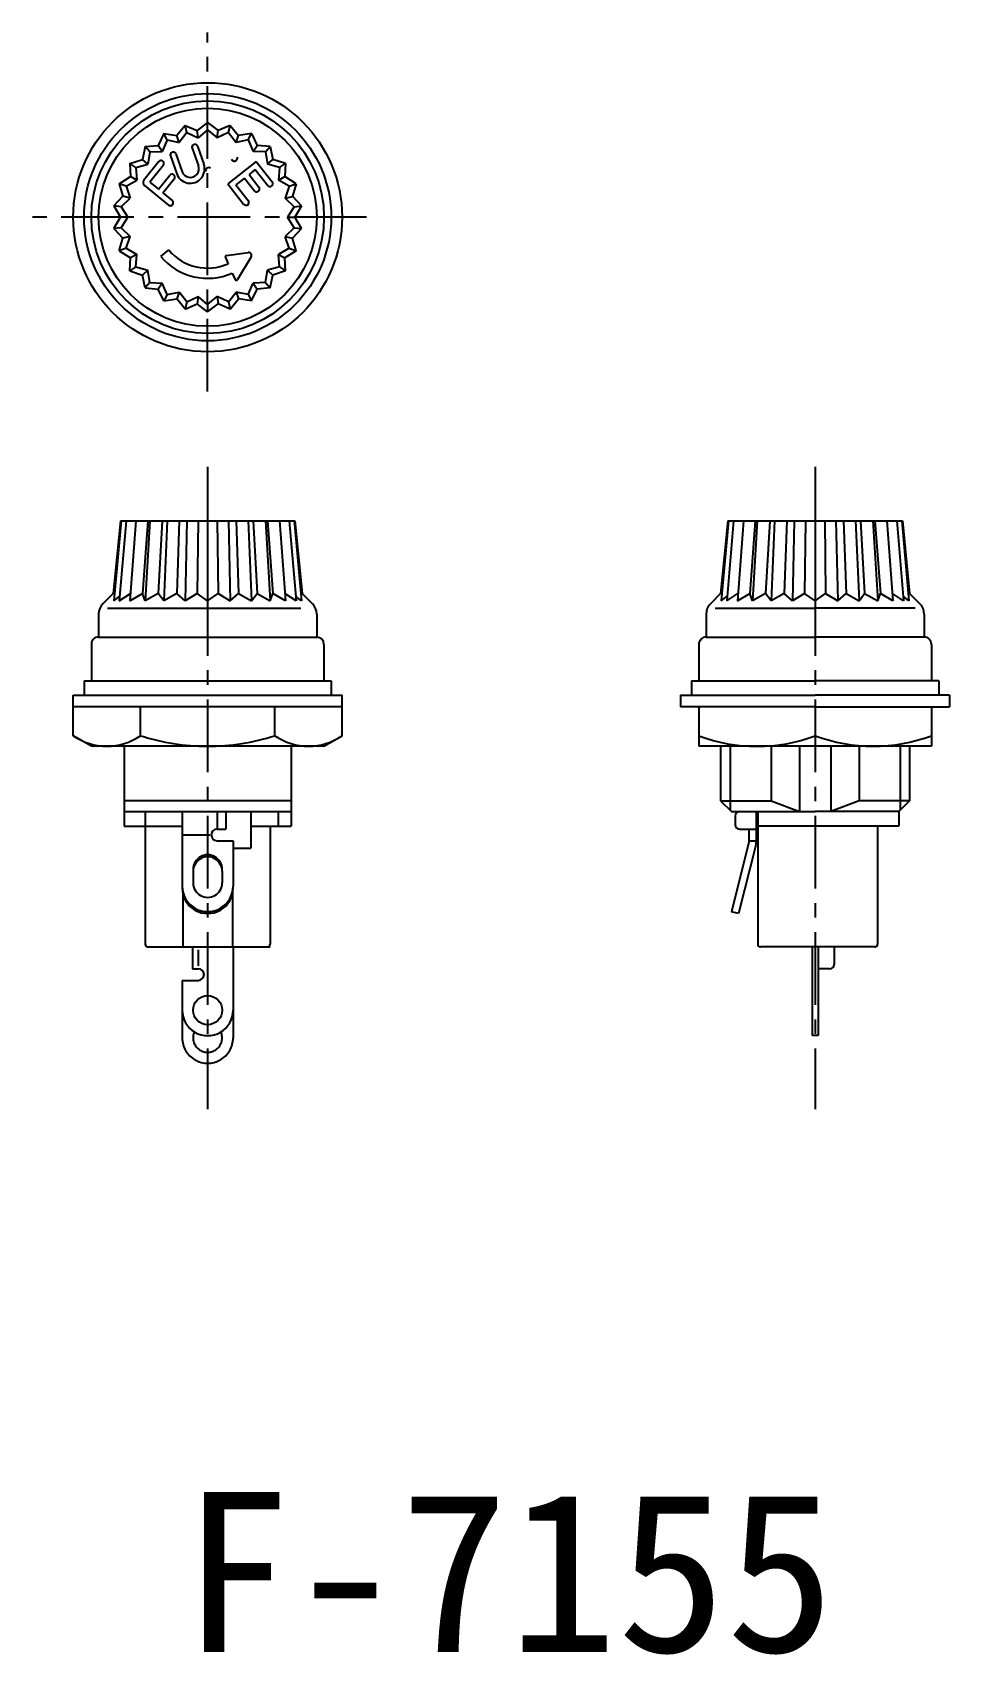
# Model space of a CAD drawing. Units: millimetres on the paper. Extents: x -42 to 21, y -71 to 41.
import ezdxf
from ezdxf.enums import TextEntityAlignment as Align

# ---------------------------------------------------------------- set-up
doc = ezdxf.new("R2010")
doc.units = ezdxf.units.MM
doc.linetypes.add('CHAIN1', pattern=[8, 5, -1, 1, -1])
doc.linetypes.add('USER3', pattern=[9.525, 6.35, -3.175])
for name, color, linetype in [('0-0_0', 3, 'Continuous'), ('0-1_AM_0 プロファイル（中）', 4, 'CHAIN1'), ('0-3_AM_0', 7, 'Continuous')]:
    doc.layers.add(name, color=color, linetype=linetype)
doc.styles.add('ＭＳ ゴシック', font='')
doc.styles.get('ＭＳ ゴシック').set_extended_font_data('MS Gothic')

msp = doc.modelspace()

# ---------------------------------------------------------------- linework, layer by layer
at = {"layer": '0-0_0'}
for p, q in [((-29.645, 34.696), (-30.368, 34.152)), ((-29.645, 34.196), (-29.645, 34.696)), ((-29.645, 34.696), (-28.921, 34.152)), ((-32.665, 33.951), (-33.053, 33.134)), ((-32.433, 33.508), (-32.769, 32.722)), ((-32.433, 33.508), (-31.595, 33.338)), ((-31.2, 34.507), (-31.772, 33.806)), ((-31.595, 33.338), (-31.772, 33.806)), ((-31.08, 34.021), (-31.595, 33.338)), ((-31.08, 34.021), (-31.2, 34.507)), ((-31.2, 34.507), (-30.368, 34.152)), ((-31.08, 34.021), (-30.308, 33.656)), ((-30.307, 33.656), (-30.368, 34.152)), ((-29.645, 34.196), (-30.308, 33.656)), ((-29.645, 34.196), (-28.982, 33.656)), ((-28.982, 33.656), (-28.921, 34.152)), ((-28.209, 34.021), (-28.982, 33.656)), ((-28.089, 34.507), (-28.921, 34.152)), ((-28.209, 34.021), (-28.089, 34.507)), ((-28.209, 34.021), (-27.694, 33.338)), ((-28.089, 34.507), (-27.517, 33.806)), ((-27.694, 33.338), (-27.517, 33.806)), ((-26.856, 33.508), (-27.694, 33.338)), ((-26.624, 33.951), (-27.517, 33.806)), ((-26.856, 33.508), (-26.624, 33.951)), ((-26.856, 33.508), (-26.52, 32.722)), ((-26.624, 33.951), (-26.236, 33.134)), ((-33.955, 33.061), (-34.136, 32.174)), ((-33.955, 33.061), (-33.053, 33.134)), ((-33.623, 32.687), (-33.955, 33.061)), ((-33.623, 32.687), (-33.761, 31.843)), ((-33.623, 32.687), (-32.769, 32.722)), ((-32.769, 32.722), (-33.053, 33.134)), ((-32.205, 32.409), (-31.773, 31.189)), ((-32.205, 32.409), (-31.773, 31.189)), ((-31.828, 32.543), (-31.396, 31.323)), ((-31.828, 32.543), (-31.396, 31.323)), ((-30.716, 32.937), (-30.284, 31.717)), ((-30.716, 32.937), (-30.284, 31.717)), ((-30.339, 33.07), (-29.907, 31.85)), ((-30.339, 33.07), (-29.907, 31.85)), ((-26.52, 32.722), (-26.236, 33.134)), ((-25.666, 32.687), (-26.52, 32.722)), ((-25.334, 33.061), (-26.236, 33.134)), ((-25.666, 32.687), (-25.334, 33.061)), ((-25.666, 32.687), (-25.528, 31.843)), ((-25.334, 33.061), (-25.154, 32.174)), ((-34.994, 31.888), (-34.136, 32.174)), ((-34.994, 31.888), (-34.957, 30.984)), ((-34.583, 31.604), (-34.994, 31.888)), ((-34.582, 31.604), (-33.761, 31.843)), ((-34.582, 31.604), (-34.515, 30.752)), ((-33.761, 31.843), (-34.136, 32.175)), ((-33.002, 32.018), (-34.033, 30.746)), ((-32.691, 31.766), (-33.634, 30.603)), ((-26.296, 32.035), (-28.266, 30.496)), ((-26.365, 31.474), (-26.8, 31.134)), ((-26.365, 31.474), (-25.513, 30.383)), ((-26.296, 32.035), (-25.198, 30.629)), ((-25.528, 31.843), (-25.153, 32.174)), ((-24.707, 31.604), (-25.528, 31.843)), ((-24.295, 31.888), (-25.154, 32.174)), ((-24.707, 31.604), (-24.775, 30.752)), ((-24.707, 31.604), (-24.295, 31.888)), ((-24.295, 31.888), (-24.332, 30.984)), ((-35.722, 30.501), (-34.957, 30.984)), ((-35.722, 30.501), (-35.47, 29.632)), ((-35.255, 30.323), (-35.722, 30.501)), ((-35.255, 30.323), (-34.515, 30.752)), ((-35.255, 30.323), (-34.985, 29.512)), ((-34.515, 30.752), (-34.957, 30.984)), ((-33.994, 30.38), (-32.331, 29.033)), ((-33.634, 30.603), (-33.036, 30.118)), ((-33.036, 30.118), (-32.254, 31.083)), ((-33.036, 30.118), (-32.254, 31.083)), ((-32.725, 29.867), (-31.943, 30.832)), ((-28.266, 30.496), (-27.168, 29.09)), ((-27.115, 30.887), (-27.705, 30.427)), ((-27.115, 30.887), (-27.705, 30.427)), ((-27.705, 30.427), (-26.853, 29.336)), ((-27.115, 30.887), (-26.43, 30.011)), ((-26.8, 31.134), (-26.115, 30.257)), ((-24.775, 30.752), (-24.332, 30.984)), ((-24.034, 30.323), (-24.775, 30.752)), ((-23.567, 30.501), (-24.332, 30.984)), ((-24.034, 30.323), (-24.304, 29.512)), ((-24.035, 30.323), (-23.567, 30.501)), ((-23.567, 30.501), (-23.819, 29.632)), ((-36.097, 28.979), (-35.47, 29.632)), ((-35.601, 28.919), (-34.985, 29.512)), ((-34.985, 29.512), (-35.47, 29.632)), ((-32.725, 29.867), (-32.079, 29.344)), ((-32.725, 29.867), (-32.079, 29.344)), ((-24.304, 29.512), (-23.819, 29.631)), ((-23.688, 28.919), (-24.304, 29.512)), ((-23.192, 28.979), (-23.819, 29.632)), ((-36.097, 28.979), (-35.645, 28.196)), ((-35.601, 28.919), (-36.097, 28.979)), ((-36.097, 27.412), (-35.645, 28.196)), ((-35.145, 28.196), (-35.645, 28.196)), ((-35.601, 28.919), (-35.145, 28.196)), ((-35.601, 27.472), (-35.145, 28.196)), ((-23.688, 28.919), (-24.145, 28.196)), ((-23.688, 27.473), (-24.145, 28.196)), ((-24.145, 28.196), (-23.645, 28.196)), ((-23.688, 28.919), (-23.192, 28.979)), ((-23.192, 28.979), (-23.645, 28.196)), ((-23.192, 27.412), (-23.645, 28.196)), ((-35.601, 27.472), (-36.097, 27.412)), ((-36.097, 27.412), (-35.47, 26.76)), ((-35.601, 27.472), (-34.985, 26.879)), ((-34.985, 26.879), (-35.47, 26.76)), ((-35.255, 26.068), (-34.985, 26.879)), ((-23.688, 27.472), (-24.304, 26.879)), ((-24.034, 26.068), (-24.304, 26.879)), ((-24.304, 26.879), (-23.819, 26.76)), ((-23.192, 27.412), (-23.819, 26.76)), ((-23.688, 27.472), (-23.192, 27.412)), ((-35.722, 25.891), (-35.47, 26.76)), ((-35.255, 26.068), (-35.722, 25.891)), ((-35.722, 25.891), (-34.957, 25.407)), ((-35.255, 26.068), (-34.515, 25.64)), ((-32.863, 25.495), (-32.326, 25.946)), ((-28.346, 25.566), (-26.855, 25.769)), ((-24.035, 26.068), (-24.775, 25.64)), ((-23.567, 25.891), (-24.332, 25.407)), ((-24.034, 26.068), (-23.567, 25.891)), ((-23.567, 25.891), (-23.819, 26.76)), ((-34.994, 24.503), (-34.957, 25.407)), ((-34.582, 24.787), (-34.994, 24.503)), ((-34.515, 25.64), (-34.957, 25.407)), ((-34.582, 24.787), (-34.515, 25.64)), ((-34.582, 24.787), (-33.761, 24.549)), ((-33.761, 24.549), (-34.136, 24.217)), ((-33.623, 23.705), (-33.761, 24.549)), ((-28.424, 25.427), (-28.232, 24.993)), ((-28.424, 25.427), (-28.232, 24.993)), ((-26.656, 25.469), (-27.581, 23.908)), ((-25.666, 23.705), (-25.528, 24.549)), ((-24.707, 24.787), (-25.528, 24.549)), ((-25.528, 24.548), (-25.154, 24.217)), ((-24.707, 24.787), (-24.775, 25.64)), ((-24.775, 25.64), (-24.332, 25.407)), ((-24.707, 24.787), (-24.295, 24.503)), ((-24.295, 24.503), (-24.332, 25.407)), ((-34.994, 24.503), (-34.136, 24.217)), ((-33.955, 23.33), (-34.136, 24.217)), ((-33.623, 23.705), (-33.955, 23.33)), ((-33.623, 23.705), (-32.769, 23.669)), ((-32.769, 23.669), (-33.053, 23.258)), ((-32.433, 22.883), (-32.769, 23.669)), ((-27.95, 24.353), (-27.759, 23.919)), ((-27.95, 24.353), (-27.759, 23.919)), ((-26.856, 22.883), (-26.52, 23.669)), ((-25.666, 23.705), (-26.52, 23.669)), ((-26.52, 23.669), (-26.236, 23.258)), ((-25.666, 23.705), (-25.334, 23.33)), ((-25.334, 23.33), (-25.153, 24.217)), ((-24.295, 24.503), (-25.154, 24.217)), ((-33.955, 23.33), (-33.053, 23.258)), ((-32.665, 22.44), (-33.053, 23.258)), ((-32.433, 22.883), (-32.665, 22.44)), ((-32.665, 22.44), (-31.772, 22.586)), ((-32.433, 22.883), (-31.595, 23.053)), ((-31.595, 23.053), (-31.772, 22.586)), ((-31.2, 21.885), (-31.772, 22.586)), ((-31.08, 22.37), (-31.595, 23.053)), ((-31.08, 22.37), (-31.2, 21.885)), ((-31.08, 22.37), (-30.308, 22.736)), ((-30.308, 22.736), (-30.368, 22.239)), ((-29.645, 22.196), (-30.307, 22.736)), ((-29.645, 22.196), (-28.982, 22.736)), ((-28.209, 22.37), (-28.982, 22.736)), ((-28.982, 22.736), (-28.921, 22.239)), ((-28.209, 22.37), (-27.694, 23.053)), ((-28.209, 22.37), (-28.089, 21.885)), ((-28.089, 21.885), (-27.517, 22.586)), ((-27.694, 23.053), (-27.517, 22.586)), ((-26.856, 22.883), (-27.694, 23.053)), ((-26.624, 22.44), (-27.517, 22.586)), ((-26.856, 22.883), (-26.624, 22.44)), ((-26.624, 22.44), (-26.236, 23.258)), ((-25.334, 23.33), (-26.236, 23.258)), ((-31.2, 21.885), (-30.368, 22.239)), ((-29.645, 21.696), (-30.368, 22.239)), ((-29.645, 21.696), (-28.921, 22.239)), ((-29.645, 22.196), (-29.645, 21.696)), ((-28.089, 21.885), (-28.921, 22.239)), ((-35.645, 7.328), (-36.145, 2.328)), ((-35.601, 7.328), (-36.097, 1.828)), ((-35.255, 7.328), (-35.722, 1.828)), ((-35.645, 7.328), (-23.645, 7.328)), ((-34.582, 7.328), (-34.994, 1.828)), ((-33.761, 7.328), (-34.136, 2.328)), ((-33.623, 7.328), (-33.955, 1.828)), ((-32.769, 7.328), (-33.053, 2.328)), ((-32.433, 7.328), (-32.665, 1.828)), ((-31.595, 7.328), (-31.772, 2.328)), ((-31.08, 7.328), (-31.2, 1.828)), ((-30.307, 7.328), (-30.368, 2.328)), ((-29.645, 7.328), (-29.645, 1.828)), ((-28.982, 7.328), (-28.921, 2.328)), ((-28.209, 7.328), (-28.089, 1.828)), ((-27.694, 7.328), (-27.517, 2.328)), ((-26.856, 7.328), (-26.624, 1.828)), ((-26.52, 7.328), (-26.236, 2.328)), ((-25.666, 7.328), (-25.334, 1.828)), ((-25.528, 7.328), (-25.154, 2.328)), ((-24.707, 7.328), (-24.295, 1.828)), ((-24.035, 7.328), (-23.567, 1.828)), ((-23.688, 7.328), (-23.192, 1.828)), ((-23.645, 7.328), (-23.145, 2.328)), ((6.146, 7.328), (5.646, 2.328)), ((6.19, 7.328), (5.693, 1.828)), ((6.536, 7.328), (6.068, 1.828)), ((6.146, 7.328), (18.146, 7.328)), ((7.208, 7.328), (6.797, 1.828)), ((8.029, 7.328), (7.655, 2.328)), ((8.167, 7.328), (7.836, 1.828)), ((9.022, 7.328), (8.738, 2.328)), ((9.358, 7.328), (9.125, 1.828)), ((10.196, 7.328), (10.018, 2.328)), ((10.71, 7.328), (10.59, 1.828)), ((11.483, 7.328), (11.423, 2.328)), ((12.146, 7.328), (12.146, 1.828)), ((12.809, 7.328), (12.869, 2.328)), ((13.582, 7.328), (13.702, 1.828)), ((14.096, 7.328), (14.274, 2.328)), ((14.934, 7.328), (15.167, 1.828)), ((15.27, 7.328), (15.554, 2.328)), ((16.125, 7.328), (16.456, 1.828)), ((16.263, 7.328), (16.637, 2.328)), ((17.084, 7.328), (17.495, 1.828)), ((17.756, 7.328), (18.224, 1.828)), ((18.102, 7.328), (18.599, 1.828)), ((18.146, 7.328), (18.646, 2.328)), ((-36.145, 2.328), (-36.852, 1.621)), ((-35.722, 1.828), (-34.957, 2.329)), ((-34.994, 1.828), (-34.136, 2.328)), ((-33.955, 1.828), (-34.136, 2.328)), ((-33.053, 2.328), (-33.955, 1.828)), ((-32.665, 1.828), (-33.053, 2.328)), ((-31.772, 2.328), (-32.665, 1.828)), ((-31.2, 1.828), (-31.772, 2.328)), ((-30.368, 2.328), (-31.2, 1.828)), ((-29.645, 1.828), (-30.368, 2.328)), ((-29.645, 1.828), (-28.921, 2.328)), ((-28.921, 2.328), (-28.089, 1.828)), ((-28.089, 1.828), (-27.517, 2.328)), ((-27.517, 2.328), (-26.624, 1.828)), ((-26.624, 1.828), (-26.236, 2.328)), ((-26.236, 2.328), (-25.334, 1.828)), ((-25.334, 1.828), (-25.153, 2.328)), ((-24.295, 1.828), (-25.153, 2.328)), ((-23.567, 1.828), (-24.333, 2.329)), ((-23.144, 2.328), (-22.437, 1.621)), ((5.646, 2.328), (4.939, 1.621)), ((6.068, 1.828), (6.834, 2.329)), ((6.797, 1.828), (7.655, 2.328)), ((7.836, 1.828), (7.655, 2.328)), ((8.738, 2.328), (7.836, 1.828)), ((9.125, 1.828), (8.738, 2.328)), ((10.018, 2.328), (9.125, 1.828)), ((10.59, 1.828), (10.018, 2.328)), ((11.423, 2.328), (10.59, 1.828)), ((12.146, 1.828), (11.423, 2.328)), ((12.146, 1.828), (12.869, 2.328)), ((12.869, 2.328), (13.701, 1.828)), ((13.702, 1.828), (14.274, 2.328)), ((14.274, 2.328), (15.167, 1.828)), ((15.167, 1.828), (15.554, 2.328)), ((15.554, 2.328), (16.456, 1.828)), ((16.456, 1.828), (16.637, 2.328)), ((17.495, 1.828), (16.637, 2.328)), ((18.224, 1.828), (17.458, 2.329)), ((18.646, 2.328), (19.353, 1.621)), ((-36.53, 1.328), (-23.224, 1.328)), ((-36.097, 1.828), (-35.695, 2.149)), ((-23.192, 1.828), (-23.594, 2.149)), ((5.261, 1.328), (12.146, 1.328)), ((5.693, 1.828), (6.096, 2.149)), ((19.031, 1.328), (12.146, 1.328)), ((18.599, 1.828), (18.196, 2.149)), ((-37.145, 0.914), (-37.145, -0.672)), ((-22.145, 0.914), (-22.145, -0.672)), ((4.646, 0.914), (4.646, -0.672)), ((19.646, 0.914), (19.646, -0.672)), ((-37.145, -0.672), (-22.145, -0.672)), ((4.646, -0.672), (12.146, -0.672)), ((19.646, -0.672), (12.146, -0.672)), ((-37.645, -1.172), (-37.645, -3.672)), ((-21.645, -1.172), (-21.645, -3.672)), ((4.146, -1.172), (4.146, -3.672)), ((20.146, -1.172), (20.146, -3.672)), ((-38.145, -3.672), (-21.145, -3.672)), ((-38.145, -3.672), (-38.145, -4.672)), ((-21.145, -3.672), (-21.145, -4.672)), ((3.646, -3.672), (12.146, -3.672)), ((3.646, -3.672), (3.646, -4.672)), ((20.646, -3.672), (12.146, -3.672)), ((20.646, -3.672), (20.646, -4.672)), ((-38.895, -5.472), (-38.895, -4.672)), ((-38.895, -4.672), (-20.395, -4.672)), ((-20.395, -5.472), (-38.895, -5.472)), ((-38.895, -7.45), (-38.895, -5.472)), ((-34.269, -7.45), (-34.269, -5.472)), ((-25.02, -7.45), (-25.02, -5.472)), ((-20.395, -5.472), (-20.395, -4.672)), ((-20.395, -7.45), (-20.395, -5.472)), ((2.896, -4.672), (12.146, -4.672)), ((2.896, -4.672), (2.896, -5.472)), ((12.146, -5.472), (2.896, -5.472)), ((4.146, -5.472), (4.146, -8.172)), ((21.396, -4.672), (12.146, -4.672)), ((12.146, -5.472), (12.146, -7.45)), ((12.146, -5.472), (21.396, -5.472)), ((20.146, -5.472), (20.146, -8.172)), ((21.396, -4.672), (21.396, -5.472)), ((-37.645, -8.172), (-38.895, -7.45)), ((-21.645, -8.172), (-20.395, -7.45)), ((-21.645, -8.172), (-37.645, -8.172)), ((-35.395, -8.172), (-35.395, -13.672)), ((-23.895, -8.172), (-23.895, -13.672)), ((20.146, -8.172), (4.146, -8.172)), ((5.646, -8.172), (5.646, -11.922)), ((6.296, -8.172), (6.296, -12.572)), ((9.115, -8.172), (9.115, -11.922)), ((11.069, -8.172), (11.069, -12.672)), ((13.223, -8.172), (13.223, -12.672)), ((15.177, -8.172), (15.177, -11.922)), ((17.996, -8.172), (17.996, -12.572)), ((18.646, -8.172), (18.646, -11.922)), ((-23.895, -11.922), (-35.395, -11.922)), ((5.646, -11.922), (6.396, -12.672)), ((5.646, -11.922), (9.115, -11.922)), ((9.115, -11.922), (11.069, -12.672)), ((15.177, -11.922), (13.223, -12.672)), ((18.646, -11.922), (15.177, -11.922)), ((18.646, -11.922), (17.896, -12.672)), ((-35.395, -12.672), (-23.895, -12.672)), ((-33.945, -12.672), (-33.945, -21.772)), ((-31.395, -12.672), (-31.395, -17.794)), ((-28.395, -12.672), (-28.395, -13.872)), ((-26.665, -12.672), (-26.665, -15.172)), ((-24.802, -12.672), (-24.802, -13.672)), ((6.396, -12.672), (12.146, -12.672)), ((6.646, -12.972), (6.646, -13.572)), ((8.096, -12.672), (8.096, -14.772)), ((8.196, -12.672), (8.196, -21.772)), ((17.896, -12.672), (12.146, -12.672)), ((17.896, -12.672), (17.896, -13.672)), ((-35.395, -13.672), (-31.395, -13.672)), ((-31.319, -14.272), (-29.493, -14.272)), ((-26.665, -13.672), (-23.895, -13.672)), ((-25.345, -13.672), (-25.345, -21.772)), ((6.946, -13.872), (8.096, -13.872)), ((7.596, -13.872), (7.596, -14.772)), ((17.896, -13.672), (8.196, -13.672)), ((16.446, -13.672), (16.446, -21.772)), ((-28.995, -14.672), (-27.895, -14.672)), ((-27.895, -14.672), (-27.895, -17.794)), ((-27.895, -15.172), (-26.665, -15.172)), ((7.596, -14.772), (6.396, -19.555)), ((8.081, -14.894), (6.881, -19.677)), ((7.596, -14.672), (8.096, -14.672)), ((-30.645, -16.775), (-30.645, -17.569)), ((-28.645, -16.775), (-28.645, -17.569)), ((-31.344, -18.24), (-31.344, -21.972)), ((-27.945, -18.24), (-27.945, -21.972)), ((6.881, -19.677), (6.396, -19.555)), ((-33.745, -21.972), (-25.345, -21.972)), ((-30.695, -21.972), (-30.695, -23.472)), ((-30.295, -22.182), (-30.295, -23.283)), ((-27.895, -21.972), (-27.895, -26.322)), ((11.946, -21.972), (8.396, -21.972)), ((11.946, -21.972), (11.946, -28.072)), ((16.246, -21.972), (11.946, -21.972)), ((12.346, -21.972), (12.346, -28.072)), ((13.446, -21.972), (13.446, -23.172)), ((-31.395, -24.272), (-30.295, -24.272)), ((-31.395, -24.272), (-31.395, -26.322)), ((-30.695, -23.472), (-30.295, -23.472)), ((13.146, -23.472), (12.346, -23.472)), ((12.346, -28.072), (11.946, -28.072))]:
    msp.add_line(p, q, dxfattribs=at)
at = {"layer": '0-0_0', "linetype": 'USER3'}
for p, q in [((-31.395, -26.322), (-31.395, -28.222)), ((-27.895, -26.322), (-27.895, -28.222))]:
    msp.add_line(p, q, dxfattribs=at)
at = {"layer": '0-0_0'}
for points in [[(-32.433, 33.508), (-32.665, 33.951), (-31.772, 33.806)], [(-28.995, -12.672), (-28.995, -13.872), (-28.395, -13.872)]]:
    msp.add_lwpolyline(points, dxfattribs=at)
for centre, radius in [((-29.645, 28.196), 9.25), ((-29.645, 28.196), 8.5), ((-29.645, 28.196), 8), ((-29.645, 28.196), 7.5), ((-29.645, -26.322), 1)]:
    msp.add_circle(centre, radius, dxfattribs=at)
for centre, radius, start, end in [((-32.017, 32.476), 0.2, 19.5, 199.5), ((-32.017, 32.476), 0.2, 19.5, 199.5), ((-30.527, 33.004), 0.2, 19.5, 199.5), ((-30.527, 33.004), 0.2, 19.5, 199.5), ((-32.847, 31.892), 0.2, 321, 140.99999), ((-32.847, 31.892), 0.2, 321, 140.99999), ((-30.84, 31.52), 0.99, 199.49999, 19.5), ((-30.84, 31.52), 0.99, 199.49999, 19.5), ((-30.84, 31.52), 0.59, 199.49999, 19.5), ((-30.84, 31.52), 0.59, 199.49999, 19.5), ((-29.581, 31.405), 0.202, 49.26201, 200.80252), ((-29.581, 31.405), 0.202, 6.97138, 7.19744), ((-27.813, 32.262), 0.211, 200.41904, 20.20676), ((-27.813, 32.262), 0.211, 222.34947, 20.20493), ((-33.83, 30.582), 0.26, 140.99998, 230.99998), ((-33.83, 30.582), 0.26, 140.99998, 230.99998), ((-32.099, 30.958), 0.2, 321, 140.99999), ((-32.099, 30.958), 0.2, 321, 140.99999), ((-26.273, 30.134), 0.2, 218, 38), ((-26.273, 30.134), 0.2, 218, 38), ((-25.355, 30.506), 0.2, 218, 38), ((-25.355, 30.506), 0.2, 218, 38), ((-32.205, 29.189), 0.2, 231.00001, 51), ((-32.205, 29.188), 0.2, 231.00001, 51), ((-27.01, 29.213), 0.2, 218, 38), ((-27.01, 29.213), 0.2, 218, 38), ((-29.645, 28.196), 3.5, 220, 293.79664), ((-29.645, 28.196), 3.5, 220, 293.79664), ((-26.828, 25.571), 0.2, 329.33551, 97.75025), ((-26.828, 25.571), 0.2, 329.33551, 97.75025), ((-29.645, 28.196), 4.2, 220, 293.79664), ((-28.332, 25.467), 0.1, 97.75025, 203.79664), ((-28.332, 25.467), 0.1, 97.75025, 203.79664), ((-27.667, 23.959), 0.1, 203.79665, 329.33717), ((-27.667, 23.959), 0.1, 203.79665, 329.98809), ((-36.145, 0.914), 1, 135, 180.00001), ((-23.145, 0.914), 1, 359.99996, 44.99996), ((5.646, 0.914), 1, 135, 180.00001), ((18.646, 0.914), 1, 359.99999, 45), ((-37.145, -1.172), 0.5, 90, 180.00001), ((-22.145, -1.172), 0.5, 359.99996, 89.99996), ((4.646, -1.172), 0.5, 90, 180.00001), ((19.646, -1.172), 0.5, 359.99999, 90), ((-36.582, -4.106), 4.066, 235.33563, 304.66319), ((-29.645, 7.009), 15.181, 252.2622, 269.99992), ((-29.645, 7.009), 15.181, 270.00008, 287.7378), ((-22.707, -4.106), 4.066, 235.33681, 304.66437), ((8.146, 3.004), 11.193, 249.06165, 290.93833), ((16.146, 3.274), 11.446, 249.54564, 290.45434), ((6.946, -12.972), 0.3, 90.00002, 180.00001), ((-28.995, -14.272), 0.4, 90, 270), ((6.946, -13.572), 0.3, 180.00001, 270), ((7.596, -14.772), 0.5, 345.91627, 0.00001), ((-29.645, -16.643), 1, 0, 180.00001), ((-29.645, -16.775), 1, 0, 180.00001), ((-29.645, -17.794), 1.75, 179.99999, 0.00001), ((-29.645, -17.569), 1, 179.99999, 0.00001), ((-29.645, -17.927), 1.75, 179.99999, 0.00001), ((-33.745, -21.772), 0.2, 179.99999, 270), ((-25.545, -21.772), 0.2, 269.99999, 359.99999), ((8.396, -21.772), 0.2, 179.99999, 270), ((16.246, -21.772), 0.2, 270, 0.00001), ((13.146, -23.172), 0.3, 270, 0), ((-30.295, -23.872), 0.4, 270, 90), ((-29.645, -26.322), 1.75, 179.99999, 0.00001)]:
    msp.add_arc(centre, radius, start, end, dxfattribs=at)
at = {"layer": '0-0_0', "linetype": 'USER3'}
for radius, start, end in [(1, 155.96893, 24.03107), (1.75, 179.99999, 0.00001)]:
    msp.add_arc((-29.645, -28.222), radius, start, end, dxfattribs=at)
at = {"layer": '0-1_AM_0 プロファイル（中）'}
for p, q in [((-29.645, 16.216), (-29.645, 40.899)), ((-18.712, 28.196), (-41.7, 28.196)), ((-29.645, 11.045), (-29.645, -33.135)), ((12.146, 11.045), (12.146, -33.135))]:
    msp.add_line(p, q, dxfattribs=at)

# ---------------------------------------------------------------- texts
at = {"layer": '0-3_AM_0', "style": 'ＭＳ ゴシック'}
msp.add_text('F-7155', height=11, dxfattribs=at).set_placement((-31.4, -73.744), align=Align.BOTTOM_LEFT)

doc.saveas('drawing.dxf')
